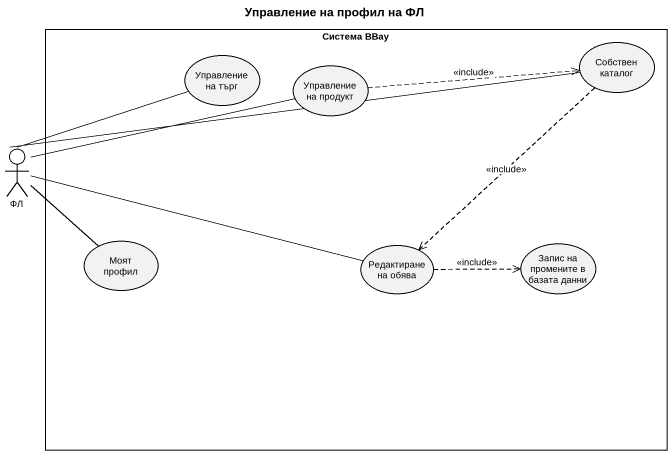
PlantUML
@startuml
title Управление на профил на ФЛ
rectangle "Система BBay" as Система_BBay {
  usecase "Управление на търг" as Управление_на_търг
  usecase "Управление на продукт" as Управление_на_продукт
  usecase "Собствен каталог" as Собствен_каталог
  usecase "Моят профил" as Моят_профил
  usecase "Редактиране на обява" as Редактиране_на_обява
  usecase "Запис на промените в базата данни" as Запис_на_промените_в_базата
}
actor ФЛ
Управление_на_продукт .right.> Собствен_каталог : <<include>>
Собствен_каталог ..> Редактиране_на_обява : <<include>>
ФЛ -right- Управление_на_търг
ФЛ -right- Управление_на_продукт
ФЛ -right- Собствен_каталог
ФЛ -- Моят_профил
ФЛ -right- Редактиране_на_обява
Редактиране_на_обява .right.> Запис_на_промените_в_базата : <<include>>
@enduml
